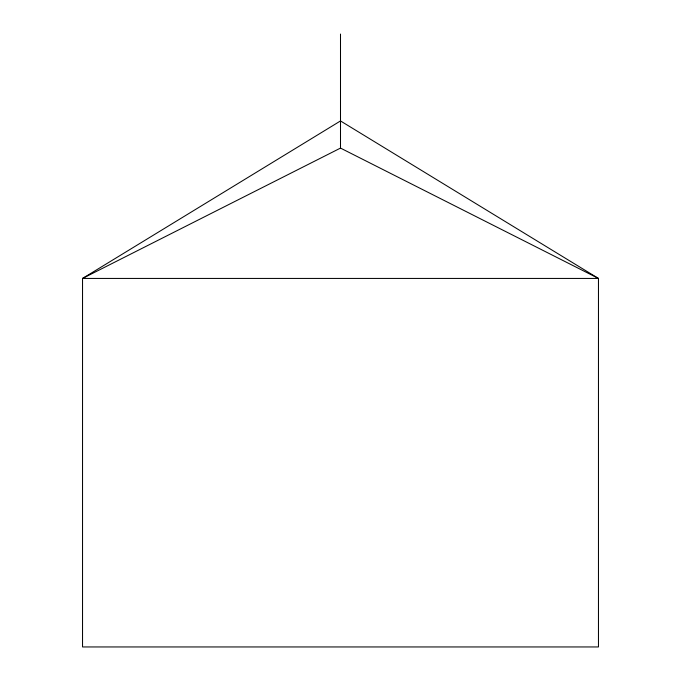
<?xml version="1.0" encoding="UTF-8"?>
<svg xmlns="http://www.w3.org/2000/svg" width="681" height="681" viewBox="0 0 681 681"><rect width="100%" height="100%" fill="white"/><g stroke="black" fill="none" stroke-linecap="round" stroke-linejoin="round"><path stroke-width="1.02" d="M340.5 148.092L82.537 278.435L82.537 646.95L598.463 646.95L598.463 278.435L340.5 120.946L82.537 278.435L598.463 278.435L340.5 148.092L340.5 34.05"/></g></svg>
